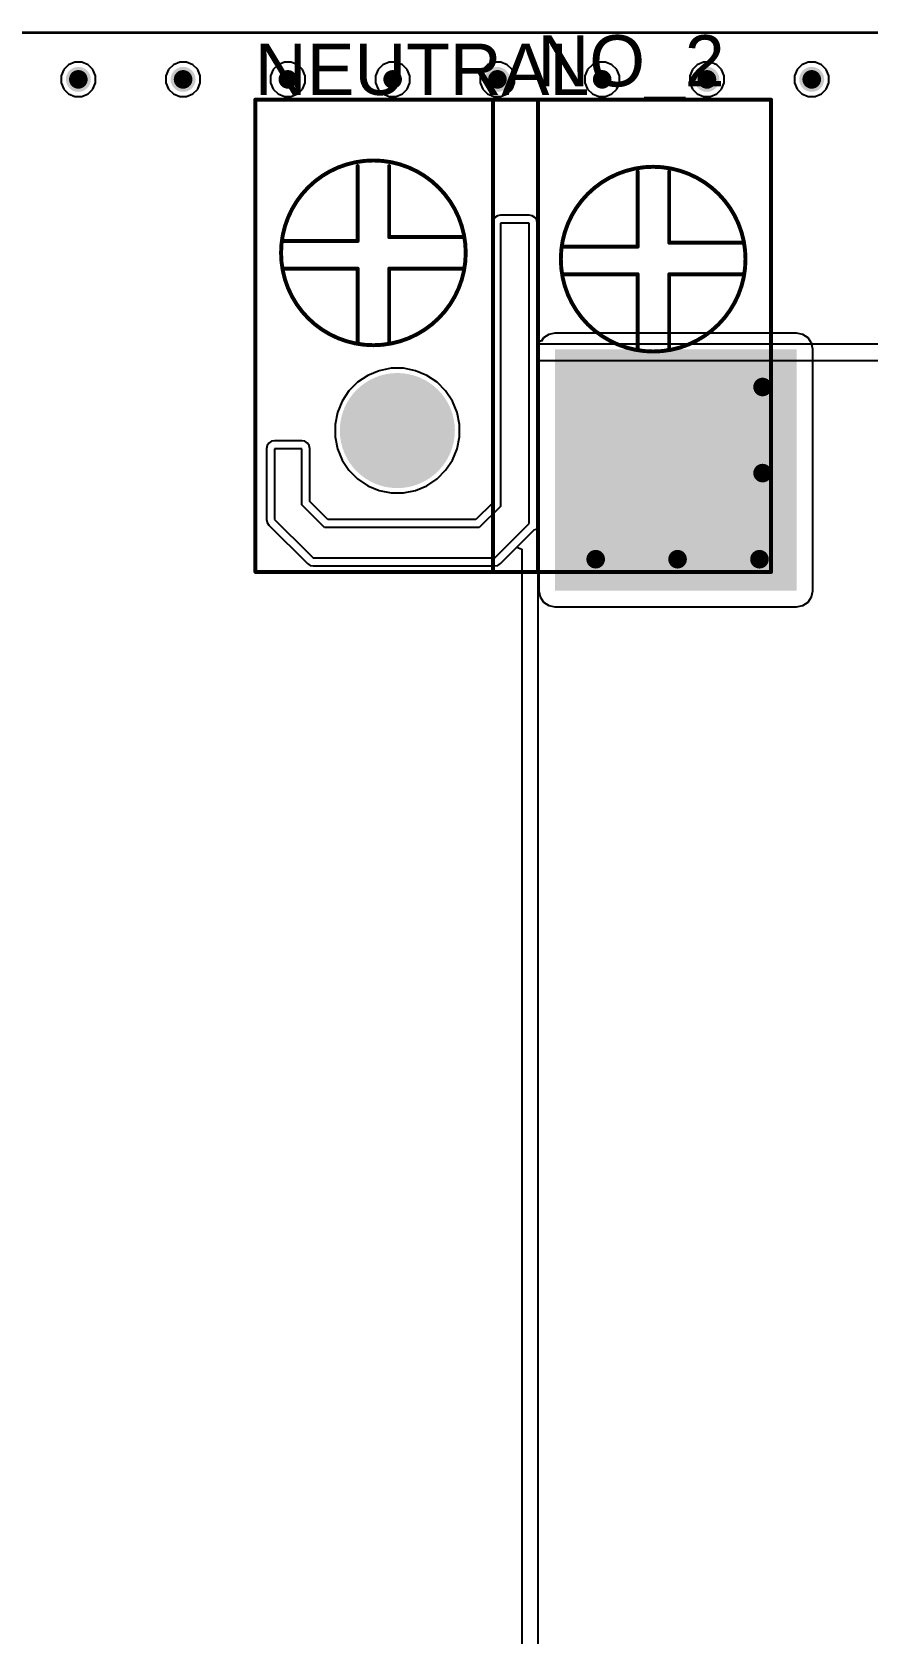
# Model space of a CAD drawing. Header units: millimetres. Extents: x -9 to 259, y -9 to 194.
# Drawn here: x 82.1 to 109, y 142.2 to 193.8 of the extents above; entities that cross this region are included whole.
import ezdxf

# ---------------------------------------------------------------- set-up
doc = ezdxf.new("R2010")
doc.units = ezdxf.units.MM
for name, color, linetype in [('BottomLayer', 5, 'Continuous'), ('BottomSolder', 6, 'Continuous'), ('MultiLayer', 9, 'Continuous'), ('PadHoleLayer', 156, 'Continuous'), ('TopLayer', 1, 'Continuous'), ('TopOverlay', 2, 'Continuous'), ('TopSolder', 216, 'Continuous'), ('ViaHoleLayer', 16, 'Continuous')]:
    doc.layers.add(name, color=color, linetype=linetype)
doc.styles.add('Arial', font='', dxfattribs={"height": 0.2})
doc.styles.get('Arial').set_extended_font_data('Arial')

# ---------------------------------------------------------------- blocks, each defined once
blk = doc.blocks.new('DBT50G_7_62_2P_BK_P_30')
at = {"layer": 'BottomLayer'}
blk.add_hatch(color=5, dxfattribs=at).paths.add_polyline_path([(-5.56, 1.75), (-2.06, 1.75), (-2.06, -1.75), (-5.56, -1.75)])
h = blk.add_hatch(color=5, dxfattribs=at)
edge = h.paths.add_edge_path()
edge.add_arc((3.81, 0), 1.75, 0, 360)
at = {"layer": 'BottomSolder'}
blk.add_hatch(color=6, dxfattribs=at).paths.add_polyline_path([(-5.662, 1.852), (-1.958, 1.852), (-1.958, -1.852), (-5.662, -1.852)])
h = blk.add_hatch(color=6, dxfattribs=at)
edge = h.paths.add_edge_path()
edge.add_arc((3.81, 0), 1.852, 0, 360)
at = {"layer": 'MultiLayer'}
blk.add_hatch(color=9, dxfattribs=at).paths.add_polyline_path([(-5.56, 1.75), (-2.06, 1.75), (-2.06, -1.75), (-5.56, -1.75)])
h = blk.add_hatch(color=9, dxfattribs=at)
edge = h.paths.add_edge_path()
edge.add_arc((3.81, 0), 1.75, 0, 360)
at = {"layer": 'PadHoleLayer'}
h = blk.add_hatch(color=156, dxfattribs=at)
edge = h.paths.add_edge_path()
edge.add_arc((-3.81, 0), 0.85, 0, 360)
h = blk.add_hatch(color=156, dxfattribs=at)
edge = h.paths.add_edge_path()
edge.add_arc((3.81, 0), 0.85, 0, 360)
at = {"layer": 'TopLayer'}
blk.add_hatch(color=1, dxfattribs=at).paths.add_polyline_path([(-5.56, 1.75), (-2.06, 1.75), (-2.06, -1.75), (-5.56, -1.75)])
h = blk.add_hatch(color=1, dxfattribs=at)
edge = h.paths.add_edge_path()
edge.add_arc((3.81, 0), 1.75, 0, 360)
at = {"layer": 'TopSolder'}
blk.add_hatch(color=216, dxfattribs=at).paths.add_polyline_path([(-5.662, 1.852), (-1.958, 1.852), (-1.958, -1.852), (-5.662, -1.852)])
h = blk.add_hatch(color=216, dxfattribs=at)
edge = h.paths.add_edge_path()
edge.add_arc((3.81, 0), 1.852, 0, 360)
at = {"layer": 'TopOverlay', "const_width": 0.127}
for points in [[(8.38, 4.55), (-8.22, 4.55)], [(-8.22, 4.55), (-8.22, -10.65)], [(0.73, 4.55), (-0.72, 4.55)], [(-0.72, 4.55), (-0.72, -10.65)], [(0.73, 4.55), (0.73, -10.65)], [(8.38, 4.55), (8.38, -10.65)], [(-4.943, -2.617), (-4.943, -5.03)], [(-3.927, -2.617), (-3.927, -5.03)], [(4.073, -2.799), (4.073, -5.212)], [(5.089, -2.799), (5.089, -5.212)], [(-4.943, -5.03), (-7.356, -5.03)], [(-1.514, -5.03), (-3.927, -5.03)], [(4.073, -5.212), (1.66, -5.212)], [(7.502, -5.212), (5.089, -5.212)], [(-4.943, -6.046), (-7.356, -6.046)], [(-4.943, -6.046), (-4.943, -8.332)], [(-1.514, -5.919), (-3.927, -5.919)], [(-3.927, -5.919), (-3.927, -8.332)], [(4.073, -6.228), (1.66, -6.228)], [(4.073, -6.228), (4.073, -8.514)], [(7.502, -6.101), (5.089, -6.101)], [(5.089, -6.101), (5.089, -8.514)], [(8.38, -10.65), (-8.22, -10.65)], [(0.73, -10.65), (-0.72, -10.65)]]:
    blk.add_lwpolyline(points, dxfattribs=at)
at = {"layer": 'TopOverlay'}
for points, const_width in [([(-8.252, 4.55, 1), (-8.188, 4.55, 1)], 0.0635), ([(-8.252, 4.55, 1), (-8.188, 4.55, 1)], 0.0635), ([(-0.752, 4.55, 1), (-0.688, 4.55, 1)], 0.0635), ([(-0.752, 4.55, 1), (-0.688, 4.55, 1)], 0.0635), ([(0.698, 4.55, 1), (0.762, 4.55, 1)], 0.0635), ([(0.698, 4.55, 1), (0.762, 4.55, 1)], 0.0635), ([(8.348, 4.55, 1), (8.412, 4.55, 1)], 0.0635), ([(8.348, 4.55, 1), (8.412, 4.55, 1)], 0.0635), ([(-1.454, -5.517, 1), (-7.4, -5.517, 1)], 0.127), ([(-4.975, -2.617, 1), (-4.911, -2.617, 1)], 0.0635), ([(-3.959, -2.617, 1), (-3.895, -2.617, 1)], 0.0635), ([(7.554, -5.72, 1), (1.608, -5.72, 1)], 0.127), ([(4.041, -2.799, 1), (4.105, -2.799, 1)], 0.0635), ([(5.057, -2.799, 1), (5.121, -2.799, 1)], 0.0635), ([(-7.388, -5.03, 1), (-7.324, -5.03, 1)], 0.0635), ([(-4.975, -5.03, 1), (-4.911, -5.03, 1)], 0.0635), ([(-4.975, -5.03, 1), (-4.911, -5.03, 1)], 0.0635), ([(-3.959, -5.03, 1), (-3.895, -5.03, 1)], 0.0635), ([(-3.959, -5.03, 1), (-3.895, -5.03, 1)], 0.0635), ([(-1.546, -5.03, 1), (-1.482, -5.03, 1)], 0.0635), ([(1.628, -5.212, 1), (1.692, -5.212, 1)], 0.0635), ([(4.041, -5.212, 1), (4.105, -5.212, 1)], 0.0635), ([(4.041, -5.212, 1), (4.105, -5.212, 1)], 0.0635), ([(5.057, -5.212, 1), (5.121, -5.212, 1)], 0.0635), ([(5.057, -5.212, 1), (5.121, -5.212, 1)], 0.0635), ([(7.47, -5.212, 1), (7.534, -5.212, 1)], 0.0635), ([(-7.432, -5.517, 1), (-7.368, -5.517, 1)], 0.0635), ([(-1.486, -5.517, 1), (-1.422, -5.517, 1)], 0.0635), ([(1.576, -5.72, 1), (1.64, -5.72, 1)], 0.0635), ([(7.522, -5.72, 1), (7.586, -5.72, 1)], 0.0635), ([(-7.388, -6.046, 1), (-7.324, -6.046, 1)], 0.0635), ([(-4.975, -6.046, 1), (-4.911, -6.046, 1)], 0.0635), ([(-4.975, -6.046, 1), (-4.911, -6.046, 1)], 0.0635), ([(-3.959, -5.919, 1), (-3.895, -5.919, 1)], 0.0635), ([(-3.959, -5.919, 1), (-3.895, -5.919, 1)], 0.0635), ([(-1.546, -5.919, 1), (-1.482, -5.919, 1)], 0.0635), ([(1.628, -6.228, 1), (1.692, -6.228, 1)], 0.0635), ([(4.041, -6.228, 1), (4.105, -6.228, 1)], 0.0635), ([(4.041, -6.228, 1), (4.105, -6.228, 1)], 0.0635), ([(5.057, -6.101, 1), (5.121, -6.101, 1)], 0.0635), ([(5.057, -6.101, 1), (5.121, -6.101, 1)], 0.0635), ([(7.47, -6.101, 1), (7.534, -6.101, 1)], 0.0635), ([(-4.975, -8.332, 1), (-4.911, -8.332, 1)], 0.0635), ([(-3.959, -8.332, 1), (-3.895, -8.332, 1)], 0.0635), ([(4.041, -8.514, 1), (4.105, -8.514, 1)], 0.0635), ([(5.057, -8.514, 1), (5.121, -8.514, 1)], 0.0635), ([(-8.252, -10.65, 1), (-8.188, -10.65, 1)], 0.0635), ([(-8.252, -10.65, 1), (-8.188, -10.65, 1)], 0.0635), ([(-0.752, -10.65, 1), (-0.688, -10.65, 1)], 0.0635), ([(-0.752, -10.65, 1), (-0.688, -10.65, 1)], 0.0635), ([(0.698, -10.65, 1), (0.762, -10.65, 1)], 0.0635), ([(0.698, -10.65, 1), (0.762, -10.65, 1)], 0.0635), ([(8.348, -10.65, 1), (8.412, -10.65, 1)], 0.0635), ([(8.348, -10.65, 1), (8.412, -10.65, 1)], 0.0635)]:
    blk.add_lwpolyline(points, format="xyb", close=True, dxfattribs=dict(at, const_width=const_width))

msp = doc.modelspace()

# ---------------------------------------------------------------- hatches: boundary and pattern name
at = {"layer": 'BottomLayer'}
h = msp.add_hatch(color=5, dxfattribs=at)
edge = h.paths.add_edge_path()
edge.add_arc((83.552, 192.253), 0.3, 0, 360)
h = msp.add_hatch(color=5, dxfattribs=at)
edge = h.paths.add_edge_path()
edge.add_arc((86.925, 192.253), 0.3, 0, 360)
h = msp.add_hatch(color=5, dxfattribs=at)
edge = h.paths.add_edge_path()
edge.add_arc((90.298, 192.253), 0.3, 0, 360)
h = msp.add_hatch(color=5, dxfattribs=at)
edge = h.paths.add_edge_path()
edge.add_arc((93.672, 192.253), 0.3, 0, 360)
h = msp.add_hatch(color=5, dxfattribs=at)
edge = h.paths.add_edge_path()
edge.add_arc((97.045, 192.253), 0.3, 0, 360)
h = msp.add_hatch(color=5, dxfattribs=at)
edge = h.paths.add_edge_path()
edge.add_arc((100.419, 192.253), 0.3, 0, 360)
h = msp.add_hatch(color=5, dxfattribs=at)
edge = h.paths.add_edge_path()
edge.add_arc((103.792, 192.253), 0.3, 0, 360)
h = msp.add_hatch(color=5, dxfattribs=at)
edge = h.paths.add_edge_path()
edge.add_arc((103.792, 192.253), 0.3, 0, 360)
h = msp.add_hatch(color=5, dxfattribs=at)
edge = h.paths.add_edge_path()
edge.add_arc((107.165, 192.253), 0.3, 0, 360)
h = msp.add_hatch(color=5, dxfattribs=at)
edge = h.paths.add_edge_path()
edge.add_arc((105.583, 182.352), 0.3, 0, 360)
h = msp.add_hatch(color=5, dxfattribs=at)
edge = h.paths.add_edge_path()
edge.add_arc((105.583, 179.581), 0.3, 0, 360)
h = msp.add_hatch(color=5, dxfattribs=at)
edge = h.paths.add_edge_path()
edge.add_arc((100.209, 176.809), 0.3, 0, 360)
h = msp.add_hatch(color=5, dxfattribs=at)
edge = h.paths.add_edge_path()
edge.add_arc((102.846, 176.809), 0.3, 0, 360)
h = msp.add_hatch(color=5, dxfattribs=at)
edge = h.paths.add_edge_path()
edge.add_arc((105.483, 176.809), 0.3, 0, 360)
at = {"layer": 'BottomSolder'}
h = msp.add_hatch(color=6, dxfattribs=at)
edge = h.paths.add_edge_path()
edge.add_arc((83.552, 192.253), 0.402, 0, 360)
h = msp.add_hatch(color=6, dxfattribs=at)
edge = h.paths.add_edge_path()
edge.add_arc((86.925, 192.253), 0.402, 0, 360)
h = msp.add_hatch(color=6, dxfattribs=at)
edge = h.paths.add_edge_path()
edge.add_arc((97.045, 192.253), 0.402, 0, 360)
h = msp.add_hatch(color=6, dxfattribs=at)
edge = h.paths.add_edge_path()
edge.add_arc((103.792, 192.253), 0.402, 0, 360)
h = msp.add_hatch(color=6, dxfattribs=at)
edge = h.paths.add_edge_path()
edge.add_arc((107.165, 192.253), 0.402, 0, 360)
h = msp.add_hatch(color=6, dxfattribs=at)
edge = h.paths.add_edge_path()
edge.add_arc((105.583, 182.352), 0.402, 0, 360)
h = msp.add_hatch(color=6, dxfattribs=at)
edge = h.paths.add_edge_path()
edge.add_arc((105.583, 179.581), 0.402, 0, 360)
h = msp.add_hatch(color=6, dxfattribs=at)
edge = h.paths.add_edge_path()
edge.add_arc((100.209, 176.809), 0.402, 0, 360)
h = msp.add_hatch(color=6, dxfattribs=at)
edge = h.paths.add_edge_path()
edge.add_arc((102.846, 176.809), 0.402, 0, 360)
h = msp.add_hatch(color=6, dxfattribs=at)
edge = h.paths.add_edge_path()
edge.add_arc((105.483, 176.809), 0.402, 0, 360)
at = {"layer": 'TopLayer'}
h = msp.add_hatch(color=1, dxfattribs=at)
edge = h.paths.add_edge_path()
edge.add_arc((83.552, 192.253), 0.3, 0, 360)
h = msp.add_hatch(color=1, dxfattribs=at)
edge = h.paths.add_edge_path()
edge.add_arc((86.925, 192.253), 0.3, 0, 360)
h = msp.add_hatch(color=1, dxfattribs=at)
edge = h.paths.add_edge_path()
edge.add_arc((90.298, 192.253), 0.3, 0, 360)
h = msp.add_hatch(color=1, dxfattribs=at)
edge = h.paths.add_edge_path()
edge.add_arc((93.672, 192.253), 0.3, 0, 360)
h = msp.add_hatch(color=1, dxfattribs=at)
edge = h.paths.add_edge_path()
edge.add_arc((97.045, 192.253), 0.3, 0, 360)
h = msp.add_hatch(color=1, dxfattribs=at)
edge = h.paths.add_edge_path()
edge.add_arc((100.419, 192.253), 0.3, 0, 360)
h = msp.add_hatch(color=1, dxfattribs=at)
edge = h.paths.add_edge_path()
edge.add_arc((103.792, 192.253), 0.3, 0, 360)
h = msp.add_hatch(color=1, dxfattribs=at)
edge = h.paths.add_edge_path()
edge.add_arc((103.792, 192.253), 0.3, 0, 360)
h = msp.add_hatch(color=1, dxfattribs=at)
edge = h.paths.add_edge_path()
edge.add_arc((107.165, 192.253), 0.3, 0, 360)
msp.add_hatch(color=1, dxfattribs=at).paths.add_polyline_path([(98.899, 175.793), (106.68, 175.793), (106.68, 183.566), (98.899, 183.566)])
h = msp.add_hatch(color=1, dxfattribs=at)
edge = h.paths.add_edge_path()
edge.add_arc((105.583, 182.352), 0.3, 0, 360)
h = msp.add_hatch(color=1, dxfattribs=at)
edge = h.paths.add_edge_path()
edge.add_arc((105.583, 179.581), 0.3, 0, 360)
h = msp.add_hatch(color=1, dxfattribs=at)
edge = h.paths.add_edge_path()
edge.add_arc((100.209, 176.809), 0.3, 0, 360)
h = msp.add_hatch(color=1, dxfattribs=at)
edge = h.paths.add_edge_path()
edge.add_arc((102.846, 176.809), 0.3, 0, 360)
h = msp.add_hatch(color=1, dxfattribs=at)
edge = h.paths.add_edge_path()
edge.add_arc((105.483, 176.809), 0.3, 0, 360)
at = {"layer": 'TopSolder'}
h = msp.add_hatch(color=216, dxfattribs=at)
edge = h.paths.add_edge_path()
edge.add_arc((83.552, 192.253), 0.402, 0, 360)
h = msp.add_hatch(color=216, dxfattribs=at)
edge = h.paths.add_edge_path()
edge.add_arc((86.925, 192.253), 0.402, 0, 360)
h = msp.add_hatch(color=216, dxfattribs=at)
edge = h.paths.add_edge_path()
edge.add_arc((97.045, 192.253), 0.402, 0, 360)
h = msp.add_hatch(color=216, dxfattribs=at)
edge = h.paths.add_edge_path()
edge.add_arc((103.792, 192.253), 0.402, 0, 360)
h = msp.add_hatch(color=216, dxfattribs=at)
edge = h.paths.add_edge_path()
edge.add_arc((107.165, 192.253), 0.402, 0, 360)
h = msp.add_hatch(color=216, dxfattribs=at)
edge = h.paths.add_edge_path()
edge.add_arc((105.583, 182.352), 0.402, 0, 360)
h = msp.add_hatch(color=216, dxfattribs=at)
edge = h.paths.add_edge_path()
edge.add_arc((105.583, 179.581), 0.402, 0, 360)
h = msp.add_hatch(color=216, dxfattribs=at)
edge = h.paths.add_edge_path()
edge.add_arc((100.209, 176.809), 0.402, 0, 360)
h = msp.add_hatch(color=216, dxfattribs=at)
edge = h.paths.add_edge_path()
edge.add_arc((102.846, 176.809), 0.402, 0, 360)
h = msp.add_hatch(color=216, dxfattribs=at)
edge = h.paths.add_edge_path()
edge.add_arc((105.483, 176.809), 0.402, 0, 360)
at = {"layer": 'ViaHoleLayer'}
h = msp.add_hatch(color=16, dxfattribs=at)
edge = h.paths.add_edge_path()
edge.add_arc((83.552, 192.253), 0.15, 0, 360)
h = msp.add_hatch(color=16, dxfattribs=at)
edge = h.paths.add_edge_path()
edge.add_arc((86.925, 192.253), 0.15, 0, 360)
h = msp.add_hatch(color=16, dxfattribs=at)
edge = h.paths.add_edge_path()
edge.add_arc((90.298, 192.253), 0.15, 0, 360)
h = msp.add_hatch(color=16, dxfattribs=at)
edge = h.paths.add_edge_path()
edge.add_arc((93.672, 192.253), 0.15, 0, 360)
h = msp.add_hatch(color=16, dxfattribs=at)
edge = h.paths.add_edge_path()
edge.add_arc((97.045, 192.253), 0.15, 0, 360)
h = msp.add_hatch(color=16, dxfattribs=at)
edge = h.paths.add_edge_path()
edge.add_arc((100.419, 192.253), 0.15, 0, 360)
h = msp.add_hatch(color=16, dxfattribs=at)
edge = h.paths.add_edge_path()
edge.add_arc((103.792, 192.253), 0.15, 0, 360)
h = msp.add_hatch(color=16, dxfattribs=at)
edge = h.paths.add_edge_path()
edge.add_arc((103.792, 192.253), 0.15, 0, 360)
h = msp.add_hatch(color=16, dxfattribs=at)
edge = h.paths.add_edge_path()
edge.add_arc((107.165, 192.253), 0.15, 0, 360)
h = msp.add_hatch(color=16, dxfattribs=at)
edge = h.paths.add_edge_path()
edge.add_arc((105.583, 182.352), 0.15, 0, 360)
h = msp.add_hatch(color=16, dxfattribs=at)
edge = h.paths.add_edge_path()
edge.add_arc((105.583, 179.581), 0.15, 0, 360)
h = msp.add_hatch(color=16, dxfattribs=at)
edge = h.paths.add_edge_path()
edge.add_arc((100.209, 176.809), 0.15, 0, 360)
h = msp.add_hatch(color=16, dxfattribs=at)
edge = h.paths.add_edge_path()
edge.add_arc((102.846, 176.809), 0.15, 0, 360)
h = msp.add_hatch(color=16, dxfattribs=at)
edge = h.paths.add_edge_path()
edge.add_arc((105.483, 176.809), 0.15, 0, 360)

# ---------------------------------------------------------------- linework, layer by layer
at = {"layer": 'BottomLayer'}
for p, q in [((-9.271, 193.777), (258.369, 193.777)), ((96.907, 187.721), (96.888, 187.621)), ((96.963, 187.805), (96.907, 187.721)), ((97.047, 187.861), (96.963, 187.805)), ((97.147, 187.88), (97.047, 187.861)), ((98.069, 187.88), (97.147, 187.88)), ((98.168, 187.861), (98.069, 187.88)), ((98.253, 187.805), (98.168, 187.861)), ((98.309, 187.721), (98.253, 187.805)), ((98.328, 187.621), (98.309, 187.721)), ((96.888, 187.621), (96.888, 178.618)), ((98.328, 183.748), (98.328, 187.621)), ((98.353, 183.728), (98.328, 183.748)), ((125.29, 183.728), (98.353, 183.728)), ((98.353, 183.21), (125.29, 183.21)), ((98.353, 103.949), (98.353, 183.21)), ((89.632, 180.465), (89.612, 180.365)), ((89.688, 180.549), (89.632, 180.465)), ((89.772, 180.605), (89.688, 180.549)), ((89.871, 180.624), (89.772, 180.605)), ((90.746, 180.624), (89.871, 180.624)), ((90.845, 180.605), (90.746, 180.624)), ((90.929, 180.549), (90.845, 180.605)), ((90.985, 180.465), (90.929, 180.549)), ((91.005, 180.365), (90.985, 180.465)), ((89.612, 180.365), (89.612, 178.091)), ((91.005, 178.669), (91.005, 180.365)), ((91.59, 178.084), (91.005, 178.669)), ((96.888, 178.618), (96.353, 178.084)), ((89.612, 178.091), (89.632, 177.992)), ((89.632, 177.992), (89.688, 177.908)), ((89.688, 177.908), (90.928, 176.669)), ((96.353, 178.084), (91.59, 178.084)), ((97.143, 176.669), (97.671, 177.196)), ((97.671, 177.196), (97.835, 177.128)), ((97.835, 177.128), (97.835, 104.019)), ((90.928, 176.669), (91.012, 176.612)), ((91.012, 176.612), (91.111, 176.593)), ((91.111, 176.593), (96.96, 176.593)), ((96.96, 176.593), (97.059, 176.612)), ((97.059, 176.612), (97.143, 176.669))]:
    msp.add_line(p, q, dxfattribs=at)
at = {"layer": 'MultiLayer'}
for p, q in [((98.069, 187.621), (97.147, 187.621)), ((97.147, 187.621), (97.147, 178.511)), ((98.069, 177.961), (98.069, 187.621)), ((89.871, 180.365), (89.871, 178.091)), ((90.746, 180.365), (89.871, 180.365)), ((90.746, 178.562), (90.746, 180.365)), ((91.482, 177.825), (90.746, 178.562)), ((97.147, 178.511), (96.461, 177.825)), ((89.871, 178.091), (90.984, 176.979)), ((96.96, 176.852), (98.069, 177.961)), ((96.461, 177.825), (91.482, 177.825)), ((90.984, 176.979), (91.111, 176.852)), ((91.111, 176.852), (96.96, 176.852))]:
    msp.add_line(p, q, dxfattribs=at)
at = {"layer": 'TopLayer'}
for p, q in [((-9.271, 193.751), (258.369, 193.751)), ((83.082, 192.566), (82.998, 192.363)), ((82.998, 192.363), (82.998, 192.142)), ((83.238, 192.722), (83.082, 192.566)), ((83.441, 192.807), (83.238, 192.722)), ((83.662, 192.807), (83.441, 192.807)), ((83.865, 192.722), (83.662, 192.807)), ((84.021, 192.566), (83.865, 192.722)), ((84.106, 192.363), (84.021, 192.566)), ((84.106, 192.142), (84.106, 192.363)), ((86.455, 192.566), (86.371, 192.363)), ((86.371, 192.363), (86.371, 192.142)), ((86.611, 192.722), (86.455, 192.566)), ((86.815, 192.807), (86.611, 192.722)), ((87.035, 192.807), (86.815, 192.807)), ((87.239, 192.722), (87.035, 192.807)), ((87.395, 192.566), (87.239, 192.722)), ((87.479, 192.363), (87.395, 192.566)), ((87.479, 192.142), (87.479, 192.363)), ((89.829, 192.566), (89.744, 192.363)), ((89.744, 192.363), (89.744, 192.142)), ((89.985, 192.722), (89.829, 192.566)), ((90.188, 192.807), (89.985, 192.722)), ((90.409, 192.807), (90.188, 192.807)), ((90.612, 192.722), (90.409, 192.807)), ((90.768, 192.566), (90.612, 192.722)), ((90.852, 192.363), (90.768, 192.566)), ((90.852, 192.142), (90.852, 192.363)), ((93.202, 192.566), (93.118, 192.363)), ((93.118, 192.363), (93.118, 192.142)), ((93.358, 192.722), (93.202, 192.566)), ((93.562, 192.807), (93.358, 192.722)), ((93.782, 192.807), (93.562, 192.807)), ((93.986, 192.722), (93.782, 192.807)), ((94.141, 192.566), (93.986, 192.722)), ((94.226, 192.363), (94.141, 192.566)), ((94.226, 192.142), (94.226, 192.363)), ((96.575, 192.566), (96.491, 192.363)), ((96.491, 192.363), (96.491, 192.142)), ((96.731, 192.722), (96.575, 192.566)), ((96.935, 192.807), (96.731, 192.722)), ((97.155, 192.807), (96.935, 192.807)), ((97.359, 192.722), (97.155, 192.807)), ((97.515, 192.566), (97.359, 192.722)), ((97.599, 192.363), (97.515, 192.566)), ((97.599, 192.142), (97.599, 192.363)), ((99.949, 192.566), (99.865, 192.363)), ((99.865, 192.363), (99.865, 192.142)), ((100.105, 192.722), (99.949, 192.566)), ((100.308, 192.807), (100.105, 192.722)), ((100.529, 192.807), (100.308, 192.807)), ((100.732, 192.722), (100.529, 192.807)), ((100.888, 192.566), (100.732, 192.722)), ((100.973, 192.363), (100.888, 192.566)), ((100.973, 192.142), (100.973, 192.363)), ((103.322, 192.566), (103.238, 192.363)), ((103.238, 192.363), (103.238, 192.142)), ((103.478, 192.722), (103.322, 192.566)), ((103.682, 192.807), (103.478, 192.722)), ((103.902, 192.807), (103.682, 192.807)), ((104.106, 192.722), (103.902, 192.807)), ((104.262, 192.566), (104.106, 192.722)), ((104.346, 192.363), (104.262, 192.566)), ((104.346, 192.142), (104.346, 192.363)), ((106.696, 192.566), (106.611, 192.363)), ((106.611, 192.363), (106.611, 192.142)), ((106.851, 192.722), (106.696, 192.566)), ((107.055, 192.807), (106.851, 192.722)), ((107.275, 192.807), (107.055, 192.807)), ((107.479, 192.722), (107.275, 192.807)), ((107.635, 192.566), (107.479, 192.722)), ((107.719, 192.363), (107.635, 192.566)), ((107.719, 192.142), (107.719, 192.363)), ((82.998, 192.142), (83.082, 191.939)), ((83.082, 191.939), (83.238, 191.783)), ((83.865, 191.783), (84.021, 191.939)), ((84.021, 191.939), (84.106, 192.142)), ((86.371, 192.142), (86.455, 191.939)), ((86.455, 191.939), (86.611, 191.783)), ((87.239, 191.783), (87.395, 191.939)), ((87.395, 191.939), (87.479, 192.142)), ((89.744, 192.142), (89.829, 191.939)), ((89.829, 191.939), (89.985, 191.783)), ((90.612, 191.783), (90.768, 191.939)), ((90.768, 191.939), (90.852, 192.142)), ((93.118, 192.142), (93.202, 191.939)), ((93.202, 191.939), (93.358, 191.783)), ((93.986, 191.783), (94.141, 191.939)), ((94.141, 191.939), (94.226, 192.142)), ((96.491, 192.142), (96.575, 191.939)), ((96.575, 191.939), (96.731, 191.783)), ((97.359, 191.783), (97.515, 191.939)), ((97.515, 191.939), (97.599, 192.142)), ((99.865, 192.142), (99.949, 191.939)), ((99.949, 191.939), (100.105, 191.783)), ((100.732, 191.783), (100.888, 191.939)), ((100.888, 191.939), (100.973, 192.142)), ((103.238, 192.142), (103.322, 191.939)), ((103.322, 191.939), (103.478, 191.783)), ((104.106, 191.783), (104.262, 191.939)), ((104.262, 191.939), (104.346, 192.142)), ((106.611, 192.142), (106.696, 191.939)), ((106.696, 191.939), (106.851, 191.783)), ((107.479, 191.783), (107.635, 191.939)), ((107.635, 191.939), (107.719, 192.142)), ((83.238, 191.783), (83.441, 191.699)), ((83.441, 191.699), (83.662, 191.699)), ((83.662, 191.699), (83.865, 191.783)), ((86.611, 191.783), (86.815, 191.699)), ((86.815, 191.699), (87.035, 191.699)), ((87.035, 191.699), (87.239, 191.783)), ((89.985, 191.783), (90.188, 191.699)), ((90.188, 191.699), (90.409, 191.699)), ((90.409, 191.699), (90.612, 191.783)), ((93.358, 191.783), (93.562, 191.699)), ((93.562, 191.699), (93.782, 191.699)), ((93.782, 191.699), (93.986, 191.783)), ((96.731, 191.783), (96.935, 191.699)), ((96.935, 191.699), (97.155, 191.699)), ((97.155, 191.699), (97.359, 191.783)), ((100.105, 191.783), (100.308, 191.699)), ((100.308, 191.699), (100.529, 191.699)), ((100.529, 191.699), (100.732, 191.783)), ((103.478, 191.783), (103.682, 191.699)), ((103.682, 191.699), (103.902, 191.699)), ((103.902, 191.699), (104.106, 191.783)), ((106.851, 191.783), (107.055, 191.699)), ((107.055, 191.699), (107.275, 191.699)), ((107.275, 191.699), (107.479, 191.783)), ((96.907, 187.721), (96.888, 187.621)), ((96.963, 187.805), (96.907, 187.721)), ((97.047, 187.861), (96.963, 187.805)), ((97.147, 187.88), (97.047, 187.861)), ((98.069, 187.88), (97.147, 187.88)), ((98.168, 187.861), (98.069, 187.88)), ((98.253, 187.805), (98.168, 187.861)), ((98.309, 187.721), (98.253, 187.805)), ((98.328, 187.621), (98.309, 187.721)), ((96.888, 187.621), (96.888, 178.618)), ((98.328, 183.855), (98.328, 187.621)), ((98.899, 184.084), (98.701, 184.045)), ((106.68, 184.084), (98.899, 184.084)), ((106.878, 184.045), (106.68, 184.084)), ((98.455, 183.817), (98.328, 183.855)), ((98.533, 183.933), (98.455, 183.817)), ((98.701, 184.045), (98.533, 183.933)), ((107.046, 183.933), (106.878, 184.045)), ((107.159, 183.765), (107.046, 183.933)), ((107.198, 183.566), (107.159, 183.765)), ((107.198, 175.793), (107.198, 183.566)), ((92.874, 182.726), (92.545, 182.506)), ((93.238, 182.877), (92.874, 182.726)), ((93.626, 182.954), (93.238, 182.877)), ((94.02, 182.954), (93.626, 182.954)), ((94.407, 182.877), (94.02, 182.954)), ((94.772, 182.726), (94.407, 182.877)), ((95.1, 182.506), (94.772, 182.726)), ((92.266, 182.227), (92.047, 181.899)), ((92.545, 182.506), (92.266, 182.227)), ((95.379, 182.227), (95.1, 182.506)), ((95.599, 181.899), (95.379, 182.227)), ((91.896, 181.534), (91.819, 181.147)), ((92.047, 181.899), (91.896, 181.534)), ((95.75, 181.534), (95.599, 181.899)), ((95.827, 181.147), (95.75, 181.534)), ((91.819, 181.147), (91.819, 180.752)), ((95.827, 180.752), (95.827, 181.147)), ((89.632, 180.465), (89.612, 180.365)), ((89.688, 180.549), (89.632, 180.465)), ((89.772, 180.605), (89.688, 180.549)), ((89.871, 180.624), (89.772, 180.605)), ((90.746, 180.624), (89.871, 180.624)), ((90.845, 180.605), (90.746, 180.624)), ((90.929, 180.549), (90.845, 180.605)), ((90.985, 180.465), (90.929, 180.549)), ((91.005, 180.365), (90.985, 180.465)), ((91.819, 180.752), (91.896, 180.365)), ((95.75, 180.365), (95.827, 180.752)), ((89.612, 180.365), (89.612, 178.091)), ((91.005, 178.669), (91.005, 180.365)), ((91.896, 180.365), (92.047, 180)), ((92.047, 180), (92.266, 179.672)), ((95.379, 179.672), (95.599, 180)), ((95.599, 180), (95.75, 180.365)), ((92.266, 179.672), (92.545, 179.393)), ((95.1, 179.393), (95.379, 179.672)), ((92.545, 179.393), (92.874, 179.174)), ((92.874, 179.174), (93.238, 179.023)), ((93.238, 179.023), (93.626, 178.946)), ((93.626, 178.946), (94.02, 178.946)), ((94.02, 178.946), (94.407, 179.023)), ((94.407, 179.023), (94.772, 179.174)), ((94.772, 179.174), (95.1, 179.393)), ((91.59, 178.084), (91.005, 178.669)), ((96.888, 178.618), (96.353, 178.084)), ((89.612, 178.091), (89.632, 177.992)), ((89.632, 177.992), (89.688, 177.908)), ((89.688, 177.908), (90.928, 176.669)), ((96.353, 178.084), (91.59, 178.084)), ((97.143, 176.669), (98.253, 177.778)), ((98.253, 177.778), (98.254, 177.78)), ((98.254, 177.78), (98.381, 177.742)), ((98.381, 177.742), (98.381, 175.793)), ((90.928, 176.669), (91.012, 176.612)), ((91.012, 176.612), (91.111, 176.593)), ((91.111, 176.593), (96.96, 176.593)), ((96.96, 176.593), (97.059, 176.612)), ((97.059, 176.612), (97.143, 176.669)), ((98.381, 175.793), (98.421, 175.595)), ((98.421, 175.595), (98.533, 175.427)), ((98.533, 175.427), (98.701, 175.315)), ((98.701, 175.315), (98.899, 175.275)), ((106.68, 175.275), (106.878, 175.315)), ((106.878, 175.315), (107.046, 175.427)), ((107.046, 175.427), (107.159, 175.595)), ((107.159, 175.595), (107.198, 175.793)), ((98.899, 175.275), (106.68, 175.275))]:
    msp.add_line(p, q, dxfattribs=at)
at = {"layer": 'TopOverlay'}
for p, q in [((95.743, 191.979), (95.743, 192.064)), ((95.743, 192.064), (95.786, 192.064)), ((95.786, 191.979), (95.743, 191.979)), ((95.786, 192.064), (95.786, 192.021)), ((95.786, 192.021), (95.786, 191.979))]:
    msp.add_line(p, q, dxfattribs=at)

# ---------------------------------------------------------------- block references
at = {"rotation": 180}
msp.add_blockref('DBT50G_7_62_2P_BK_P_30', (97.633, 180.95), dxfattribs=at)

# ---------------------------------------------------------------- texts
at = {"layer": 'TopOverlay', "style": 'Arial'}
msp.add_text('NEUTRAL', height=1.651, dxfattribs=at).set_placement((89.237, 191.752))
msp.add_text('NO_2', height=1.651, rotation=360, dxfattribs=at).set_placement((98.338, 192.024))

doc.saveas('drawing.dxf')
